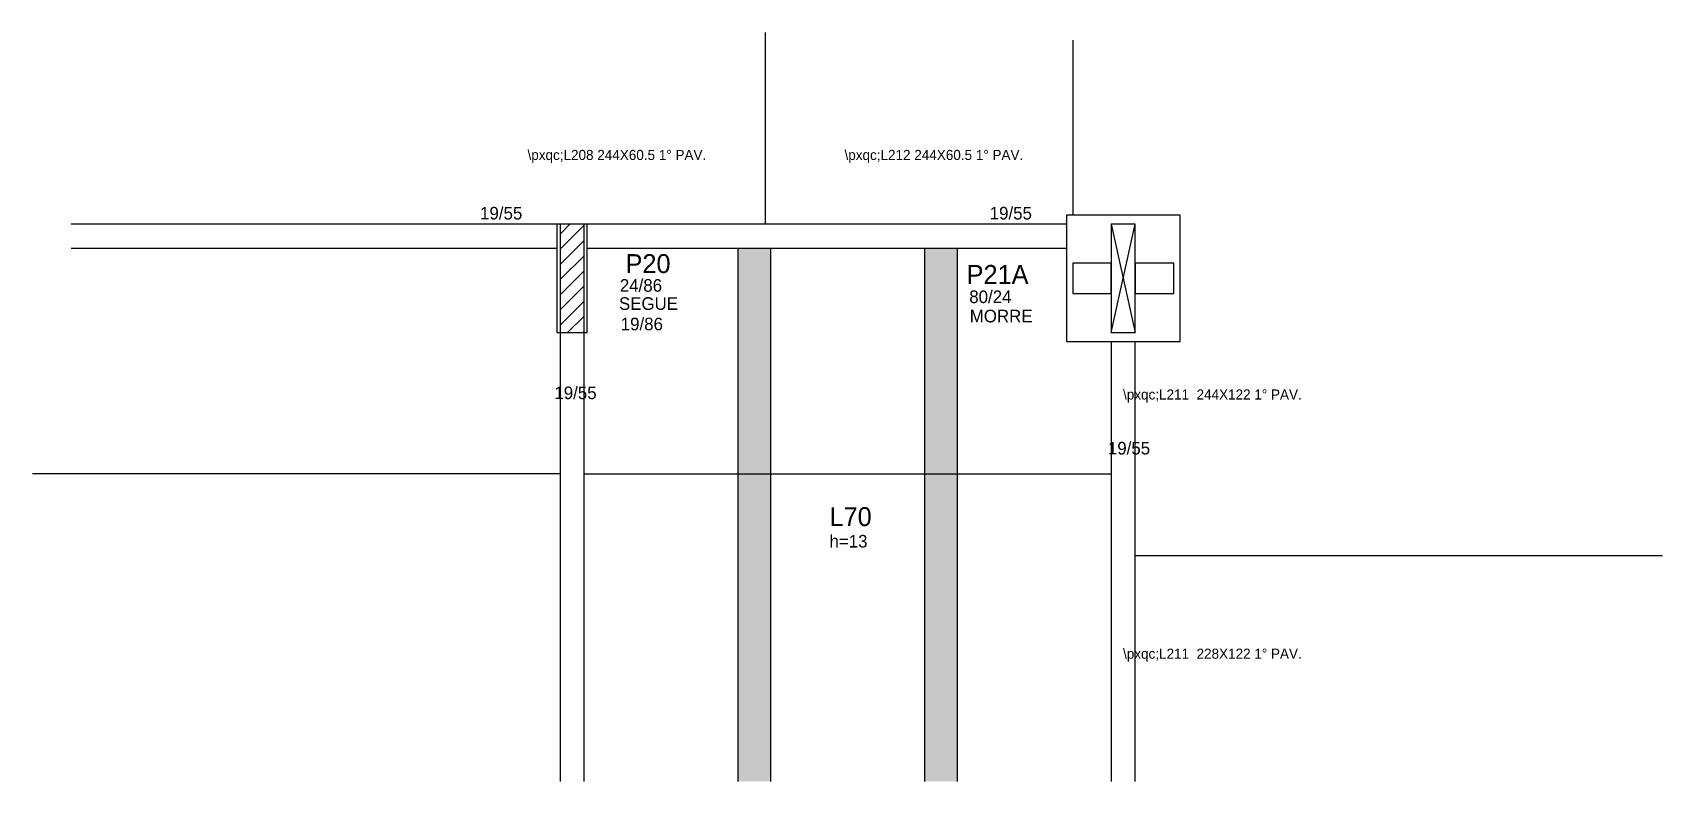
# Model space of a CAD drawing. Header units: metres. Extents: x 4264 to 5556, y 2084 to 2678.
import ezdxf

# ---------------------------------------------------------------- set-up
doc = ezdxf.new("R2010")
doc.units = ezdxf.units.M
for name, color, linetype in [('1', 7, 'Continuous'), ('3', 7, 'Continuous'), ('4', 7, 'Continuous'), ('7', 7, 'Continuous'), ('AUX00', 7, 'Continuous'), ('Hachura', 7, 'Continuous'), ('Painéis', 7, 'Continuous')]:
    doc.layers.add(name, color=color, linetype=linetype)

msp = doc.modelspace()

# ---------------------------------------------------------------- hatches: boundary and pattern name
at = {"layer": 'Hachura'}
h = msp.add_hatch(color=7, dxfattribs=at)
h.dxf.hatch_style = 1
h.paths.add_polyline_path([(4849.1, 2084.2), (4823.1, 2084.2), (4823.1, 2084.2), (4823.1, 2507.2), (4823.1, 2507.2), (4849.1, 2507.2), (4849.1, 2507.2), (4849.1, 2084.2)])
h = msp.add_hatch(color=7, dxfattribs=at)
h.dxf.hatch_style = 1
h.paths.add_polyline_path([(4997.1, 2084.2), (4971.1, 2084.2), (4971.1, 2084.2), (4971.1, 2507.2), (4971.1, 2507.2), (4997.1, 2507.2), (4997.1, 2507.2), (4997.1, 2084.2)])

# ---------------------------------------------------------------- linework, layer by layer
at = {"layer": '1', "color": 7, "lineweight": 25}
for p, q in [((5119.2, 2440.2), (5138.2, 2526.2)), ((5119.2, 2526.2), (5138.2, 2440.2))]:
    msp.add_line(p, q, dxfattribs=at)
at = {"layer": '3', "color": 7, "lineweight": 25}
for p, q in [((4682.2, 2518.3), (4690, 2526.2)), ((4682.2, 2506.3), (4701.2, 2525.3)), ((4682.2, 2494.2), (4701.2, 2513.2)), ((4682.2, 2482.2), (4701.2, 2501.2)), ((4682.2, 2470.2), (4701.2, 2489.2)), ((4682.2, 2458.2), (4701.2, 2477.2)), ((4682.2, 2446.2), (4701.2, 2465.2)), ((4688.2, 2440.2), (4701.2, 2453.1)), ((4700.2, 2440.2), (4701.2, 2441.1))]:
    msp.add_line(p, q, dxfattribs=at)
for points in [[(5083.7, 2433.2), (5173.7, 2433.2), (5173.7, 2533.2), (5083.7, 2533.2), (5083.7, 2433.2)], [(4679.7, 2526.2), (4294.7, 2526.2)], [(5083.7, 2526.2), (4703.7, 2526.2)], [(4294.7, 2507.2), (4679.7, 2507.2)], [(4703.7, 2507.2), (5083.7, 2507.2)], [(4682.2, 2440.2), (4682.2, 2084.2)], [(4701.2, 2084.2), (4701.2, 2440.2)], [(5119.2, 2433.2), (5119.2, 2084.2)], [(5138.2, 2084.2), (5138.2, 2433.2)]]:
    msp.add_lwpolyline(points, dxfattribs=at)
at = {"layer": '7', "color": 7, "lineweight": 25}
for points in [[(4679.7, 2440.2), (4703.7, 2440.2), (4703.7, 2526.2), (4679.7, 2526.2), (4679.7, 2440.2)], [(4682.2, 2440.2), (4701.2, 2440.2), (4701.2, 2526.2), (4682.2, 2526.2), (4682.2, 2440.2)], [(5119.2, 2440.2), (5138.2, 2440.2), (5138.2, 2526.2), (5119.2, 2526.2), (5119.2, 2440.2)], [(5119.2, 2495.2), (5088.7, 2495.2), (5088.7, 2471.2), (5119.2, 2471.2), (5119.2, 2495.2)], [(5168.7, 2495.2), (5138.2, 2495.2), (5138.2, 2471.2), (5168.7, 2471.2), (5168.7, 2495.2)]]:
    msp.add_lwpolyline(points, dxfattribs=at)
at = {"layer": 'Painéis', "color": 7, "lineweight": 25}
for p, q in [((4844.7, 2678.2), (4844.7, 2526.2)), ((5088.7, 2672.2), (5088.7, 2533.2)), ((4823.1, 2507.2), (4823.1, 2084.2)), ((4849.1, 2507.2), (4849.1, 2084.2)), ((4971.1, 2507.2), (4971.1, 2084.2)), ((4997.1, 2507.2), (4997.1, 2084.2)), ((4682.1, 2328.2), (4264.1, 2328.2)), ((4701.2, 2328.2), (5119.2, 2328.2)), ((5556.1, 2263.2), (5138.1, 2263.2))]:
    msp.add_line(p, q, dxfattribs=at)

# ---------------------------------------------------------------- texts
at = {"layer": '3', "color": 7, "lineweight": 25}
for s, p in [('19/55', (4618.8, 2529.9)), ('19/55', (5022.8, 2529.9)), ('24/86', (4729.6, 2472.6)), ('SEGUE', (4728.9, 2458.2)), ('80/24', (5006.6, 2463.6)), ('MORRE', (5007, 2448.3)), ('19/86', (4730.3, 2442)), ('19/55', (4677.7, 2387.4)), ('19/55', (5116.5, 2343.5)), ('h=13', (4895.8, 2269.7))]:
    msp.add_text(s, height=10, dxfattribs=at).set_placement(p)
at = {"layer": '4', "color": 7, "lineweight": 25}
for s, p in [('P20', (4734.1, 2487.4)), ('P21A', (5004.5, 2478.8)), ('L70', (4895.8, 2286.7))]:
    msp.add_text(s, height=15, dxfattribs=at).set_placement(p)
at = {"layer": 'AUX00', "color": 7, "lineweight": 25}
for s, p in [('\\pxqc;L208^J244X60.5^J1° PAV.', (4656.4, 2577.1)), ('\\pxqc;L212^J244X60.5^J1° PAV.', (4907.7, 2577.1)), ('\\pxqc;L211 ^J244X122^J1° PAV.', (5128.5, 2387.1)), ('\\pxqc;L211 ^J228X122^J1° PAV.', (5128.5, 2181.5))]:
    msp.add_text(s, height=8, dxfattribs=at).set_placement(p)

doc.saveas('drawing.dxf')
